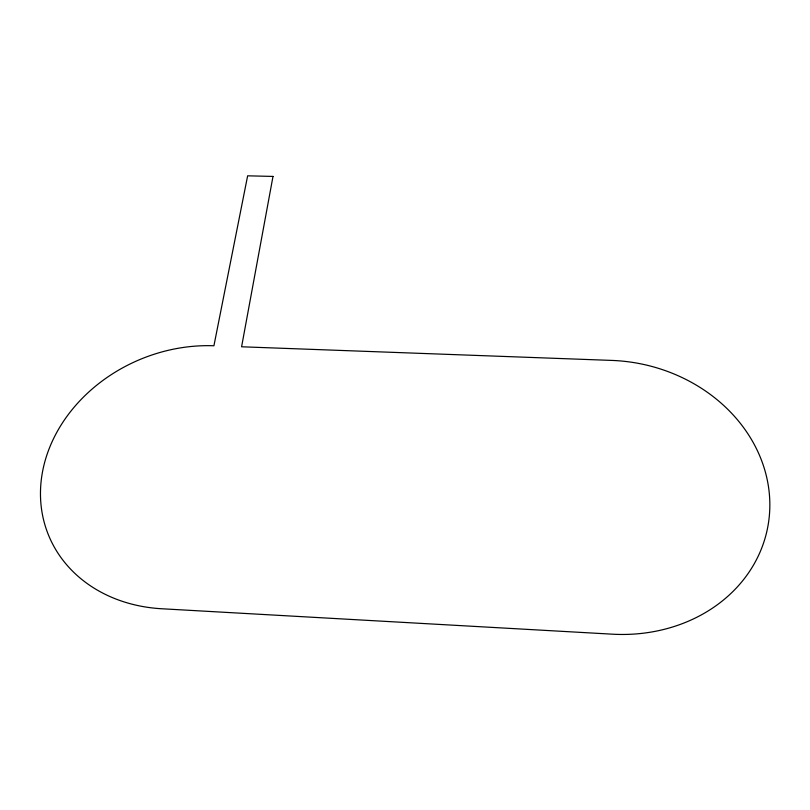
<?xml version="1.0" encoding="UTF-8"?>
<svg xmlns="http://www.w3.org/2000/svg" width="810" height="810" viewBox="0 0 810 810"><rect width="100%" height="100%" fill="white"/><g stroke="black" fill="none" stroke-linecap="round" stroke-linejoin="round"><path stroke-width="1.21" d="M273 176.428L241.593 346.781L611.874 360.42A156.745 136.222 11.4 0 1 769.844 504.66A156.745 136.222 11.4 0 1 612.319 634.179L161.737 608.755A152.3 127.798 -22.5 0 1 42.768 470.499A152.3 127.798 -22.5 0 1 213.921 345.769L247.637 175.821L273 176.428"/></g></svg>
